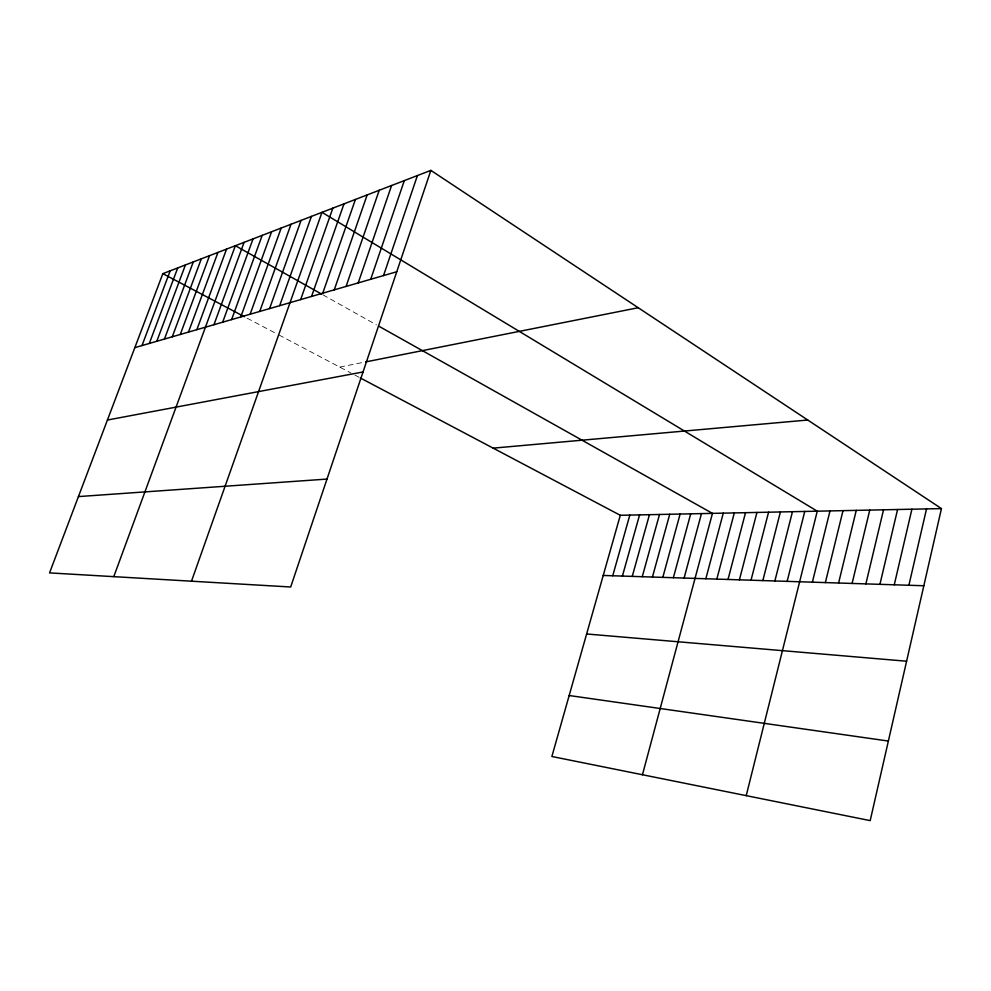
<?xml version="1.0" encoding="UTF-8"?>
<svg xmlns="http://www.w3.org/2000/svg" width="991" height="991" viewBox="0 0 991 991"><rect width="100%" height="100%" fill="white"/><g stroke="black" fill="none" stroke-linecap="round" stroke-linejoin="round"><path stroke-width="0.74" stroke-dasharray="4.96 3.72" d="M339.702 367.079L364.143 362.21M247.093 318.161L277.616 334.289M278.929 334.97L350.987 373.037M354.865 375.081L358.94 377.237M322.955 294.86L376.469 324.875"/><path stroke-width="1.49" d="M941.45 508.594L870.197 820.622L551.876 756.492L620.292 515.295L941.45 508.594L430.862 170.378L162.846 273.652L49.55 572.897L290.685 586.994L430.862 170.378M908.896 585.26L926.523 508.903M894.266 584.789L911.906 509.201M879.934 584.331L897.573 509.51M865.874 583.885L883.538 509.795M852.099 583.439L869.764 510.08M838.597 583.005L856.261 510.365M825.367 582.584L843.007 510.65M812.372 582.163L830.012 510.91M746.223 795.649L817.265 511.183L321.988 212.322L191.498 581.197M787.139 581.358L804.754 511.443M774.875 580.961L792.466 511.703M762.835 580.577L780.413 511.951M751.017 580.193L768.57 512.198M739.41 579.822L756.938 512.446M728.013 579.462L745.517 512.681M716.827 579.103L734.306 512.917M705.84 578.744L723.281 513.14M642.453 774.739L712.455 513.375L378.958 326.274M684.1 578.05L701.479 513.598M673.372 577.703L690.715 513.821M662.818 577.369L680.123 514.044M652.45 577.035L669.73 514.267M642.267 576.712L659.498 514.478M632.258 576.39L649.452 514.688M622.41 576.068L639.567 514.886M612.735 575.759L629.842 515.097M383.542 275.572L417.409 175.556M370.696 279.301L404.328 180.597M358.209 282.918L391.594 185.503M346.07 286.436L379.219 190.272M334.252 289.855L367.165 194.917M322.756 293.187L355.422 199.439M311.558 296.433L343.988 203.849M300.657 299.592L332.852 208.147M269.577 308.597L301.078 220.386M279.673 305.674L311.409 216.41M259.741 311.447L291.007 224.263M250.128 314.234L281.171 228.054M240.763 316.947L271.571 231.758M222.678 322.186L253.039 238.893M231.609 319.598L262.194 235.363M213.957 324.714L244.096 242.337M113.779 576.663L235.363 245.706L321.654 294.129M188.463 332.096L217.958 252.42M196.85 329.669L226.555 249.1M180.275 334.475L209.547 255.653M164.444 339.058L193.295 261.921M172.273 336.791L201.322 258.824M156.801 341.276L185.428 264.944M141.998 345.562L170.204 270.816M149.319 343.443L177.736 267.917M134.826 347.643L396.759 271.745M365.617 361.926L638.229 307.73M107.424 420.035L363.04 371.959M493.159 448.143L807.752 420.023M78.438 496.59L326.993 479.074M603.222 575.461L923.835 585.743M586.622 633.98L906.592 661.22M569.168 695.521L888.37 741.057M162.846 273.652L244.393 316.736M360.303 377.955L620.292 515.295"/></g></svg>
